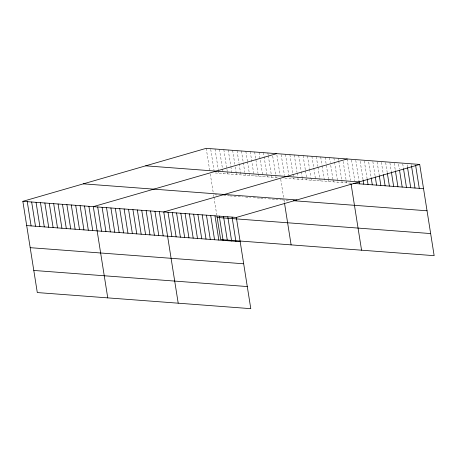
<?xml version="1.0" encoding="UTF-8"?>
<svg xmlns="http://www.w3.org/2000/svg" width="457" height="457" viewBox="0 0 457 457"><rect width="100%" height="100%" fill="white"/><g stroke="black" fill="none" stroke-linecap="round" stroke-linejoin="round"><path stroke-width="0.34" stroke-dasharray="2.29 1.71" d="M277.359 177.653L214.453 172.906L214.127 170.832M284.905 178.219L350.953 183.206L350.622 181.126M214.813 194.779L217.955 195.013M223.616 195.442L229.277 195.87M229.905 195.916L237.457 196.487M238.086 196.533L242.49 196.864M245.632 197.104L250.665 197.481M253.184 197.67L260.102 198.195M260.73 198.241L265.763 198.618M268.276 198.812L275.2 199.332M275.828 199.378L281.489 199.806M282.118 199.852L288.407 200.326M411.271 164.491L411.489 165.874M407.113 164.857L407.438 166.936M402.731 163.846L403.388 167.999M398.573 164.217L399.338 169.061M394.191 163.2L395.288 170.124M389.924 162.881L391.346 171.883M385.651 162.555L387.296 172.946M381.384 162.235L383.246 174.008M377.111 161.915L379.196 175.071M372.843 161.589L375.254 176.825M368.685 161.961L371.204 177.887M364.303 160.944L367.154 178.95M360.145 161.315L362.995 179.321M355.763 160.304L359.053 181.075M351.496 159.979L354.786 180.755M347.114 158.967L350.513 180.435M343.15 161.401L346.549 182.869M338.306 158.299L338.637 160.378M338.746 161.07L341.71 179.767M341.819 180.464L342.144 182.537M333.907 157.968L334.455 161.43M334.564 162.126L337.746 182.206M329.503 157.636L330.268 162.486M330.708 165.257L332.902 179.104M333.01 179.795L333.342 181.875M325.098 157.305L328.497 178.773M328.606 179.464L328.937 181.543M320.694 156.974L322.014 165.285M322.122 165.977L324.533 181.212M316.29 156.642L317.826 166.337M317.935 167.028L319.694 178.11M319.803 178.801L320.129 180.881M311.891 156.311L313.645 167.388M313.753 168.079L315.73 180.544M307.487 155.974L309.458 168.439M309.572 169.136L310.886 177.442M310.994 178.139L311.326 180.212M303.082 155.643L305.385 170.187M305.493 170.878L306.921 179.881M298.678 155.311L301.203 171.238M301.312 171.935L302.077 176.779M302.191 177.47L302.517 179.55M294.274 154.98L297.016 172.295M297.13 172.986L297.678 176.448M297.787 177.139L298.113 179.218M289.875 154.649L292.834 173.346M292.943 174.037L293.714 178.887M285.471 154.317L288.761 175.088M281.175 154.677L284.465 175.454M276.885 155.037L280.061 175.117M280.724 179.27L283.677 197.921M284.003 199.995L284.403 202.525M272.698 156.088L276.097 177.556M267.859 152.986L268.185 155.066M268.293 155.757L271.258 174.454M271.367 175.145L271.698 177.225M263.455 152.655L266.854 174.123M266.962 174.814L267.294 176.893M259.05 152.324L262.889 176.562M254.646 151.992L258.045 173.46M258.159 174.151L258.485 176.231M250.242 151.661L254.081 175.894M245.843 151.324L247.374 161.024M247.488 161.715L249.242 172.792M249.351 173.489L249.682 175.562M241.439 150.993L243.193 162.075M243.301 162.766L244.838 172.46M244.946 173.152L245.278 175.231M237.034 150.661L239.011 163.126M239.12 163.817L240.873 174.9M232.63 150.33L234.824 164.183M235.264 166.948L236.029 171.798M236.143 172.489L236.469 174.568M228.226 149.999L230.751 165.925M230.859 166.616L232.065 174.237M223.827 149.668L227.226 171.135M227.335 171.826L227.666 173.906M219.423 149.336L223.262 173.569M215.018 148.999L218.309 169.775M218.417 170.467L218.857 173.237M210.723 149.365L214.013 170.135M206.21 148.336L209.94 171.883M210.271 173.957L213.225 192.608M213.55 194.682L213.853 196.579M213.956 197.213L216.761 214.927"/><path stroke-width="0.69" d="M22.85 201.331L236.338 217.435L250.79 308.664L37.297 292.56L22.85 201.331L206.21 148.336L419.703 164.44L434.15 255.669L220.662 239.565L216.961 216.195M276.662 153.649L93.302 206.644L107.749 297.873M347.114 158.967L163.755 211.962L178.201 303.185M236.338 217.435L419.703 164.44M145.703 165.828L359.191 181.926M353.798 183.417L423.542 188.678M83.357 183.845L296.85 199.949M293.44 200.709L427.044 210.786M217.161 217.458L430.648 233.561M26.689 225.569L240.176 241.673M30.191 247.677L243.678 263.78M33.795 270.453L247.288 286.556M415.653 165.503L419.269 188.358M411.603 166.565L415.002 188.033M407.547 167.628L410.729 187.713M403.497 168.69L406.462 187.387M399.561 170.45L402.189 187.067M395.396 170.821L397.921 186.747M391.46 172.575L393.654 186.422M387.405 173.637L389.381 186.102M383.354 174.7L385.114 185.782M379.304 175.762L380.841 185.456M375.254 176.825L376.574 185.136M371.204 177.887L372.301 184.811M367.262 179.641L368.034 184.491M363.104 180.012L363.761 184.171M359.162 181.772L359.493 183.845M351.062 183.891L361.561 250.19M284.505 203.159L291.115 244.878M232.07 217.115L235.909 241.353M227.797 216.789L231.636 241.028M223.53 216.469L227.369 240.708M219.257 216.15L223.096 240.382M214.99 215.824L218.829 240.062M210.723 215.504L214.562 239.742M206.45 215.178L210.289 239.417M202.183 214.859L206.021 239.097M197.91 214.539L201.748 238.777M193.642 214.213L197.481 238.451M189.369 213.893L193.208 238.131M185.102 213.573L188.941 237.806M180.829 213.248L184.668 237.486M176.562 212.928L180.401 237.166M172.295 212.602L176.134 236.84M168.022 212.282L171.861 236.52M159.35 211.625L163.189 235.863M154.946 211.294L158.785 235.532M150.542 210.963L154.38 235.201M146.137 210.631L149.976 234.869M141.739 210.3L145.577 234.538M137.334 209.969L141.173 234.207M132.93 209.637L136.769 233.875M128.526 209.3L132.364 233.538M124.121 208.969L127.96 233.207M119.723 208.638L123.561 232.876M115.318 208.306L119.157 232.544M110.914 207.975L114.753 232.213M106.51 207.644L110.348 231.882M102.105 207.312L105.944 231.55M97.707 206.981L101.545 231.213M88.898 206.313L92.737 230.551M84.494 205.981L88.332 230.219M80.089 205.65L83.928 229.888M75.691 205.319L79.529 229.557M71.286 204.987L75.125 229.225M66.882 204.656L70.721 228.888M62.478 204.319L66.316 228.557M58.073 203.988L61.912 228.226M53.675 203.656L57.513 227.894M49.27 203.325L53.109 227.563M44.866 202.994L48.705 227.232M40.462 202.662L44.3 226.9M36.057 202.331L39.896 226.563M31.659 201.994L35.497 226.232M27.254 201.663L31.093 225.901"/></g></svg>
